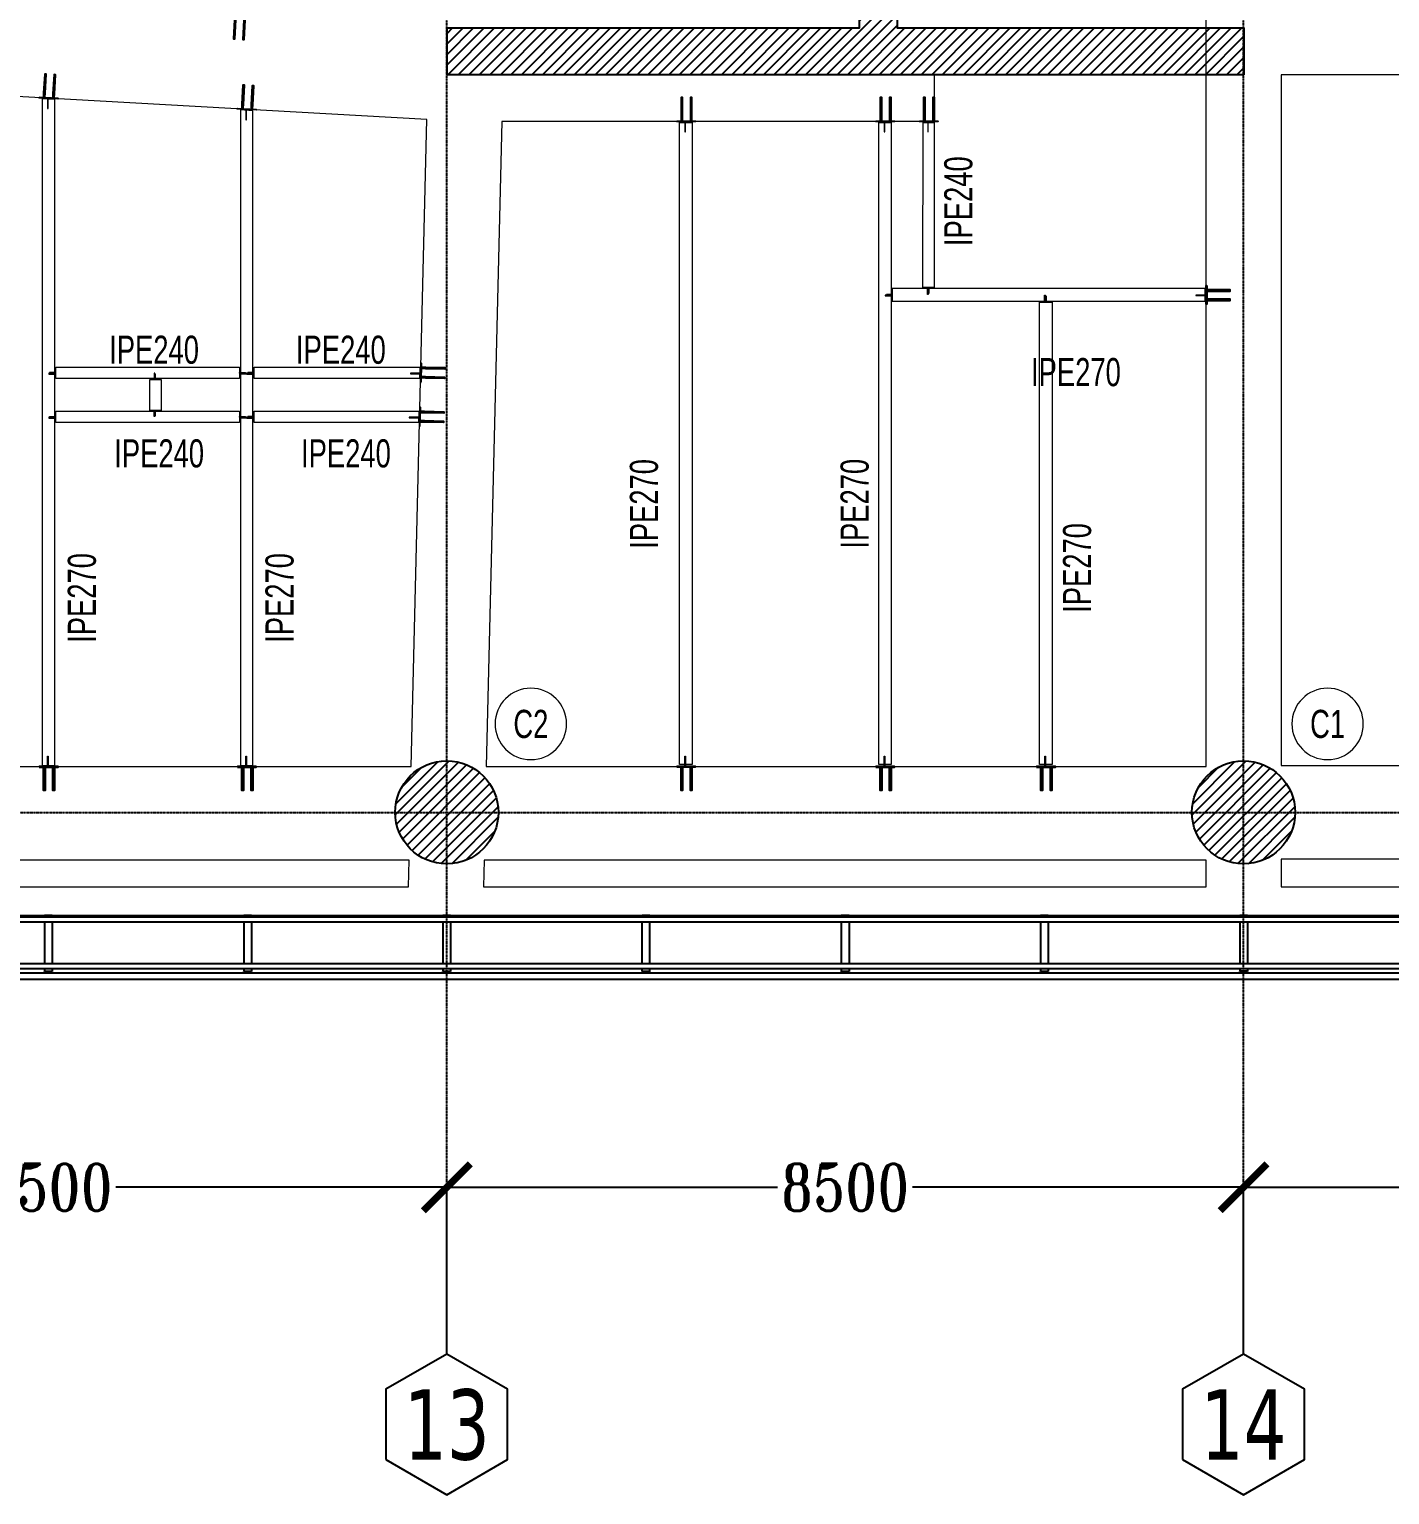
# Model space of a CAD drawing. Header units: millimetres. Extents: x -6598 to 74598, y -11659 to 33736.
# Drawn here: x 46546 to 61059, y -7280 to 8355 of the extents above; entities that cross this region are included whole.
import ezdxf
from ezdxf.enums import TextEntityAlignment as Align

# ---------------------------------------------------------------- set-up
doc = ezdxf.new("R2010")
doc.units = ezdxf.units.MM
doc.header["$LTSCALE"] = 0.95
doc.linetypes.add('DXK_LINE_DOT3', pattern=[5.9187, 2.979, -0.9799, 0.9799, -0.9799])
for name, color, linetype, lineweight in [('0-2', 250, 'Continuous', 5), ('E_COLUMNAS-4', 1, 'Continuous', 25), ('E_TEXTO', 3, 'Continuous', 9), ('E_VIGAS', 7, 'Continuous', 9), ('E_VIGAS-1', 5, 'Continuous', 25), ('E_VIGAS-2', 10, 'Continuous', 25), ('HCB-VIGAS', 4, 'Continuous', 15)]:
    doc.layers.add(name, color=color, linetype=linetype, lineweight=lineweight)
for name, color, linetype in [('COTAS', 8, 'Continuous'), ('HCB-ACH_PANT', 253, 'Continuous'), ('HCB-EJES', 1, 'Continuous'), ('HCB-PLATINAS', 5, 'Continuous'), ('HCB-ROTULOS', 2, 'Continuous'), ('HCB_PANTALLAS', 6, 'Continuous')]:
    doc.layers.add(name, color=color, linetype=linetype)
doc.styles.add('Arial Narrow', font='', dxfattribs={"width": 0.85, "height": 0.3})
doc.styles.add('ROMANT', font='romant.shx', dxfattribs={"width": 0.8})
doc.styles.add('VERDANA', font='verdana.ttf')
doc.styles.get('Arial Narrow').set_extended_font_data('Arial Narrow')
doc.dimstyles.new('1.125', dxfattribs={"dimscale": 0, "dimtxt": 500, "dimasz": 500, "dimexe": 4, "dimexo": 4, "dimgap": 15, "dimtad": 0, "dimdec": 0, "dimzin": 4, "dimdsep": 46, "dimtxsty": 'ROMANT', "dimblk": 'ARCHTICK', "dimcen": -10, "dimclrd": 256, "dimclrt": 3, "dimadec": 0, "dimazin": 0, "dimtfac": 1, "dimtdec": 0, "dimtix": 1, "dimtmove": 0, "dimatfit": 0, "dimldrblk": 'OBLIQUE', "dimfxl": 0.05, "dimtolj": 1, "dimtzin": 0, "dimarcsym": 0})

# ---------------------------------------------------------------- blocks, each defined once
blk = doc.blocks.new('_ArchTick')
at = {"color": 0, "linetype": 'ByBlock', "const_width": 0.15}
blk.add_lwpolyline([(-0.5, -0.5), (0.5, 0.5)], dxfattribs=at)
blk = doc.blocks.new('*D118')
at = {"layer": 'COTAS', "color": 0, "lineweight": -2, "transparency": 16777216}
for p, q in [((42500, -5776), (42500, -3996)), ((51000, -5776), (51000, -3996))]:
    blk.add_line(p, q, dxfattribs=at)
at = {"layer": 'COTAS', "lineweight": -2, "transparency": 16777216}
for p, q in [((42500, -4000), (46030, -4000)), ((51000, -4000), (47470, -4000))]:
    blk.add_line(p, q, dxfattribs=at)
at = {"layer": 'Defpoints', "color": 0, "transparency": 16777216}
for p in [(42500, -4000), (42500, -5780), (51000, -5780)]:
    blk.add_point(p, dxfattribs=at)
at = {"layer": 'COTAS', "lineweight": -2, "transparency": 16777216, "xscale": 500, "yscale": 500, "zscale": 500, "rotation": 180}
blk.add_blockref('_ArchTick', (42500, -4000), dxfattribs=at)
at = {"layer": 'COTAS', "lineweight": -2, "transparency": 16777216, "xscale": 500, "yscale": 500, "zscale": 500}
blk.add_blockref('_ArchTick', (51000, -4000), dxfattribs=at)
at = {"layer": 'COTAS', "color": 3, "transparency": 16777216, "insert": (46750, -4000), "char_height": 500, "attachment_point": 5, "style": 'ROMANT'}
blk.add_mtext('\\A1;8500', dxfattribs=at)
blk = doc.blocks.new('_Oblique')
at = {"color": 0, "linetype": 'ByBlock', "lineweight": -2}
blk.add_line((-0.5, -0.5), (0.5, 0.5), dxfattribs=at)
blk = doc.blocks.new('*D119')
at = {"layer": 'COTAS', "color": 0, "lineweight": -2, "transparency": 16777216}
for p, q in [((51000, -5776), (51000, -3996)), ((59500, -5776), (59500, -3996))]:
    blk.add_line(p, q, dxfattribs=at)
at = {"layer": 'COTAS', "lineweight": -2, "transparency": 16777216}
for p, q in [((51000, -4000), (54530, -4000)), ((59500, -4000), (55970, -4000))]:
    blk.add_line(p, q, dxfattribs=at)
at = {"layer": 'Defpoints', "color": 0, "transparency": 16777216}
for p in [(51000, -4000), (51000, -5780), (59500, -5780)]:
    blk.add_point(p, dxfattribs=at)
at = {"layer": 'COTAS', "lineweight": -2, "transparency": 16777216, "xscale": 500, "yscale": 500, "zscale": 500, "rotation": 180}
blk.add_blockref('_ArchTick', (51000, -4000), dxfattribs=at)
at = {"layer": 'COTAS', "lineweight": -2, "transparency": 16777216, "xscale": 500, "yscale": 500, "zscale": 500}
blk.add_blockref('_ArchTick', (59500, -4000), dxfattribs=at)
at = {"layer": 'COTAS', "color": 3, "transparency": 16777216, "insert": (55250, -4000), "char_height": 500, "attachment_point": 5, "style": 'ROMANT'}
blk.add_mtext('\\A1;8500', dxfattribs=at)
blk = doc.blocks.new('*D104')
at = {"layer": 'COTAS', "color": 0, "lineweight": -2, "transparency": 16777216}
for p, q in [((59500, -5776), (59500, -3996)), ((68000, -5776), (68000, -3996))]:
    blk.add_line(p, q, dxfattribs=at)
at = {"layer": 'COTAS', "lineweight": -2, "transparency": 16777216}
for p, q in [((59500, -4000), (63030, -4000)), ((68000, -4000), (64470, -4000))]:
    blk.add_line(p, q, dxfattribs=at)
at = {"layer": 'Defpoints', "color": 0, "transparency": 16777216}
for p in [(68000, -4000), (59500, -5780), (68000, -5780)]:
    blk.add_point(p, dxfattribs=at)
at = {"layer": 'COTAS', "lineweight": -2, "transparency": 16777216, "xscale": 500, "yscale": 500, "zscale": 500, "rotation": 180}
blk.add_blockref('_ArchTick', (59500, -4000), dxfattribs=at)
at = {"layer": 'COTAS', "lineweight": -2, "transparency": 16777216, "xscale": 500, "yscale": 500, "zscale": 500}
blk.add_blockref('_ArchTick', (68000, -4000), dxfattribs=at)
at = {"layer": 'COTAS', "color": 3, "transparency": 16777216, "insert": (63750, -4000), "char_height": 500, "attachment_point": 5, "style": 'ROMANT'}
blk.add_mtext('\\A1;8500', dxfattribs=at)
blk = doc.blocks.new('EST_SFM_VIGA-METALICA-SECCION-C - EST_SFM_VIGA-METALICA-UPN100-1527742-PLANTA TIPO PISO 18 A PISO 23')
at = {"layer": 'E_VIGAS-2'}
for p, q in [((34.044, 0.018), (-34.827, 0.018)), ((-34.827, -0.032), (34.044, -0.032))]:
    blk.add_line(p, q, dxfattribs=at)
blk = doc.blocks.new('EST_SFM_VIGA-METALICA-SECCION-C - EST_SFM_VIGA-METALICA-UPN100-1527772-PLANTA TIPO PISO 18 A PISO 23')
at = {"layer": 'E_VIGAS-2'}
for p, q in [((34.942, 0.032), (-34.929, 0.032)), ((-34.929, -0.018), (34.942, -0.018))]:
    blk.add_line(p, q, dxfattribs=at)
blk = doc.blocks.new('EST_SFM_VIGA-METALICA-SECCION-C - EST_SFM_VIGA-METALICA-UPN160-1579051-PLANTA TIPO PISO 18 A PISO 23')
at = {"layer": 'E_VIGAS-1'}
for p, q in [((30.107, 0.047), (-30.264, 0.047)), ((-30.269, -0.018), (30.113, -0.018))]:
    blk.add_line(p, q, dxfattribs=at)
blk = doc.blocks.new('DCTIB_CNI_EST_MOD-1A-FAC_0001_rvt-2-PLANTA TIPO PISO 18 A PISO 23')
at = {"layer": 'E_VIGAS-1'}
for p, q in [((-27.454, 139.567), (-27.372, 139.567)), ((-27.454, 139.567), (-27.454, 139.545)), ((-27.454, 139.495), (-27.454, 139.045)), ((-27.372, 139.567), (-27.372, 139.545)), ((-27.372, 139.495), (-27.372, 139.045)), ((-25.328, 139.567), (-25.246, 139.567)), ((-25.328, 139.567), (-25.328, 139.545)), ((-25.328, 139.495), (-25.328, 139.045)), ((-25.246, 139.567), (-25.246, 139.545)), ((-25.246, 139.495), (-25.246, 139.045)), ((-23.203, 139.567), (-23.121, 139.567)), ((-23.203, 139.567), (-23.203, 139.545)), ((-23.121, 139.567), (-23.121, 139.545)), ((-21.078, 139.567), (-20.996, 139.567)), ((-21.078, 139.545), (-21.078, 139.567)), ((-21.078, 139.045), (-21.078, 139.495)), ((-20.996, 139.545), (-20.996, 139.567)), ((-20.996, 139.045), (-20.996, 139.495)), ((-18.953, 139.567), (-18.871, 139.567)), ((-18.953, 139.567), (-18.953, 139.545)), ((-18.953, 139.495), (-18.953, 139.045)), ((-18.871, 139.567), (-18.871, 139.545)), ((-18.871, 139.495), (-18.871, 139.045)), ((-16.828, 139.567), (-16.746, 139.567)), ((-16.828, 139.567), (-16.828, 139.545)), ((-16.828, 139.495), (-16.828, 139.045)), ((-16.746, 139.567), (-16.746, 139.545)), ((-16.746, 139.495), (-16.746, 139.045)), ((-14.703, 139.567), (-14.621, 139.567)), ((-14.703, 139.567), (-14.703, 139.545)), ((-14.703, 139.495), (-14.703, 139.045)), ((-14.621, 139.567), (-14.621, 139.545)), ((-14.621, 139.495), (-14.621, 139.045)), ((-23.203, 139.406), (-23.203, 139.045)), ((-23.121, 139.406), (-23.121, 139.045)), ((-27.454, 138.995), (-27.454, 138.967)), ((-27.454, 138.967), (-27.372, 138.967)), ((-27.454, 138.966), (-27.454, 138.967)), ((-27.426, 138.966), (-27.454, 138.966)), ((-27.415, 138.961), (-27.415, 138.966)), ((-27.415, 138.947), (-27.415, 138.961)), ((-27.41, 138.966), (-27.41, 138.961)), ((-27.41, 138.961), (-27.41, 138.947)), ((-27.372, 138.966), (-27.399, 138.966)), ((-27.372, 138.995), (-27.372, 138.967)), ((-27.372, 138.967), (-27.372, 138.966)), ((-25.328, 138.995), (-25.328, 138.967)), ((-25.328, 138.967), (-25.246, 138.967)), ((-25.328, 138.966), (-25.328, 138.967)), ((-25.3, 138.966), (-25.328, 138.966)), ((-25.29, 138.961), (-25.29, 138.966)), ((-25.29, 138.947), (-25.29, 138.961)), ((-25.285, 138.966), (-25.285, 138.961)), ((-25.285, 138.961), (-25.285, 138.947)), ((-25.246, 138.966), (-25.274, 138.966)), ((-25.246, 138.995), (-25.246, 138.967)), ((-25.246, 138.967), (-25.246, 138.966)), ((-23.203, 138.995), (-23.203, 138.967)), ((-23.203, 138.967), (-23.121, 138.967)), ((-23.203, 138.966), (-23.203, 138.967)), ((-23.175, 138.966), (-23.203, 138.966)), ((-23.164, 138.961), (-23.164, 138.966)), ((-23.164, 138.947), (-23.164, 138.961)), ((-23.159, 138.966), (-23.159, 138.961)), ((-23.159, 138.961), (-23.159, 138.947)), ((-23.121, 138.966), (-23.149, 138.966)), ((-23.121, 138.995), (-23.121, 138.967)), ((-23.121, 138.967), (-23.121, 138.966)), ((-21.078, 138.967), (-21.078, 138.995)), ((-21.078, 138.966), (-21.078, 138.967)), ((-21.078, 138.967), (-20.996, 138.967)), ((-21.05, 138.966), (-21.078, 138.966)), ((-21.04, 138.961), (-21.04, 138.966)), ((-21.04, 138.947), (-21.04, 138.961)), ((-21.035, 138.966), (-21.035, 138.961)), ((-21.035, 138.961), (-21.035, 138.947)), ((-20.996, 138.966), (-21.024, 138.966)), ((-20.996, 138.967), (-20.996, 138.995)), ((-20.996, 138.967), (-20.996, 138.966)), ((-18.953, 138.995), (-18.953, 138.967)), ((-18.953, 138.967), (-18.871, 138.967)), ((-18.953, 138.966), (-18.953, 138.967)), ((-18.925, 138.966), (-18.953, 138.966)), ((-18.915, 138.961), (-18.915, 138.966)), ((-18.915, 138.947), (-18.915, 138.961)), ((-18.91, 138.966), (-18.91, 138.961)), ((-18.91, 138.961), (-18.91, 138.947)), ((-18.871, 138.966), (-18.899, 138.966)), ((-18.871, 138.995), (-18.871, 138.967)), ((-18.871, 138.967), (-18.871, 138.966)), ((-16.828, 138.995), (-16.828, 138.967)), ((-16.828, 138.967), (-16.746, 138.967)), ((-16.828, 138.966), (-16.828, 138.967)), ((-16.8, 138.966), (-16.828, 138.966)), ((-16.79, 138.961), (-16.79, 138.966)), ((-16.79, 138.947), (-16.79, 138.961)), ((-16.785, 138.966), (-16.785, 138.961)), ((-16.785, 138.961), (-16.785, 138.947)), ((-16.746, 138.966), (-16.774, 138.966)), ((-16.746, 138.995), (-16.746, 138.967)), ((-16.746, 138.967), (-16.746, 138.966)), ((-14.703, 138.995), (-14.703, 138.967)), ((-14.621, 138.967), (-14.703, 138.967)), ((-14.703, 138.967), (-14.621, 138.967)), ((-14.703, 138.966), (-14.703, 138.967)), ((-14.675, 138.966), (-14.703, 138.966)), ((-14.665, 138.961), (-14.665, 138.966)), ((-14.665, 138.947), (-14.665, 138.961)), ((-14.66, 138.966), (-14.66, 138.961)), ((-14.66, 138.961), (-14.66, 138.947)), ((-14.621, 138.966), (-14.649, 138.966)), ((-14.621, 138.995), (-14.621, 138.967)), ((-14.621, 138.967), (-14.621, 138.966))]:
    blk.add_line(p, q, dxfattribs=at)
for points, knots in [([(-27.415, 138.961), (-27.415, 138.962), (-27.415, 138.963), (-27.417, 138.965), (-27.419, 138.965), (-27.42, 138.966), (-27.421, 138.966), (-27.423, 138.966), (-27.424, 138.966), (-27.426, 138.966)], [0, 0, 0, 0, 0.285714, 0.428571, 0.571429, 0.678571, 0.732143, 0.785714, 1, 1, 1, 1]), ([(-27.426, 138.966), (-27.425, 138.966), (-27.423, 138.966), (-27.421, 138.966), (-27.419, 138.965), (-27.417, 138.964), (-27.415, 138.963), (-27.415, 138.962), (-27.415, 138.961)], [0, 0, 0, 0, 0.142857, 0.285714, 0.428571, 0.571429, 0.785714, 1, 1, 1, 1]), ([(-27.41, 138.961), (-27.41, 138.962), (-27.41, 138.963), (-27.408, 138.965), (-27.407, 138.965), (-27.405, 138.966), (-27.404, 138.966), (-27.402, 138.966), (-27.401, 138.966), (-27.399, 138.966)], [0, 0, 0, 0, 0.285714, 0.428571, 0.571429, 0.678571, 0.732143, 0.785714, 1, 1, 1, 1]), ([(-27.399, 138.966), (-27.4, 138.966), (-27.402, 138.966), (-27.404, 138.966), (-27.406, 138.965), (-27.408, 138.964), (-27.41, 138.963), (-27.41, 138.962), (-27.41, 138.961)], [0, 0, 0, 0, 0.142857, 0.285714, 0.428571, 0.571429, 0.785714, 1, 1, 1, 1]), ([(-25.29, 138.961), (-25.29, 138.962), (-25.29, 138.963), (-25.292, 138.965), (-25.293, 138.965), (-25.295, 138.966), (-25.296, 138.966), (-25.297, 138.966), (-25.299, 138.966), (-25.3, 138.966)], [0, 0, 0, 0, 0.285714, 0.428571, 0.571429, 0.678571, 0.732143, 0.785714, 1, 1, 1, 1]), ([(-25.3, 138.966), (-25.299, 138.966), (-25.298, 138.966), (-25.295, 138.966), (-25.293, 138.965), (-25.291, 138.964), (-25.29, 138.963), (-25.29, 138.962), (-25.29, 138.961)], [0, 0, 0, 0, 0.142857, 0.285714, 0.428571, 0.571429, 0.785714, 1, 1, 1, 1]), ([(-25.285, 138.961), (-25.285, 138.962), (-25.284, 138.963), (-25.283, 138.965), (-25.281, 138.965), (-25.28, 138.966), (-25.279, 138.966), (-25.277, 138.966), (-25.275, 138.966), (-25.274, 138.966)], [0, 0, 0, 0, 0.285714, 0.428571, 0.571429, 0.678571, 0.732143, 0.785714, 1, 1, 1, 1]), ([(-25.274, 138.966), (-25.275, 138.966), (-25.276, 138.966), (-25.279, 138.966), (-25.281, 138.965), (-25.283, 138.964), (-25.284, 138.963), (-25.285, 138.962), (-25.285, 138.961)], [0, 0, 0, 0, 0.142857, 0.285714, 0.428571, 0.571429, 0.785714, 1, 1, 1, 1]), ([(-23.164, 138.961), (-23.164, 138.962), (-23.165, 138.963), (-23.166, 138.965), (-23.168, 138.965), (-23.169, 138.966), (-23.17, 138.966), (-23.172, 138.966), (-23.174, 138.966), (-23.175, 138.966)], [0, 0, 0, 0, 0.285714, 0.428571, 0.571429, 0.678571, 0.732143, 0.785714, 1, 1, 1, 1]), ([(-23.175, 138.966), (-23.174, 138.966), (-23.173, 138.966), (-23.17, 138.966), (-23.168, 138.965), (-23.166, 138.964), (-23.165, 138.963), (-23.164, 138.962), (-23.164, 138.961)], [0, 0, 0, 0, 0.142857, 0.285714, 0.428571, 0.571429, 0.785714, 1, 1, 1, 1]), ([(-23.159, 138.961), (-23.159, 138.962), (-23.159, 138.963), (-23.157, 138.965), (-23.156, 138.965), (-23.154, 138.966), (-23.153, 138.966), (-23.152, 138.966), (-23.15, 138.966), (-23.149, 138.966)], [0, 0, 0, 0, 0.285714, 0.428571, 0.571429, 0.678571, 0.732143, 0.785714, 1, 1, 1, 1]), ([(-23.149, 138.966), (-23.15, 138.966), (-23.151, 138.966), (-23.154, 138.966), (-23.156, 138.965), (-23.158, 138.964), (-23.159, 138.963), (-23.159, 138.962), (-23.159, 138.961)], [0, 0, 0, 0, 0.142857, 0.285714, 0.428571, 0.571429, 0.785714, 1, 1, 1, 1]), ([(-21.05, 138.966), (-21.049, 138.966), (-21.048, 138.966), (-21.045, 138.966), (-21.043, 138.965), (-21.041, 138.964), (-21.04, 138.963), (-21.04, 138.962), (-21.04, 138.961)], [0, 0, 0, 0, 0.142857, 0.285714, 0.428571, 0.571429, 0.785714, 1, 1, 1, 1]), ([(-21.04, 138.961), (-21.04, 138.962), (-21.04, 138.963), (-21.042, 138.965), (-21.043, 138.965), (-21.045, 138.966), (-21.046, 138.966), (-21.047, 138.966), (-21.049, 138.966), (-21.05, 138.966)], [0, 0, 0, 0, 0.285714, 0.428571, 0.571429, 0.678571, 0.732143, 0.785714, 1, 1, 1, 1]), ([(-21.024, 138.966), (-21.025, 138.966), (-21.026, 138.966), (-21.029, 138.966), (-21.031, 138.965), (-21.033, 138.964), (-21.034, 138.963), (-21.035, 138.962), (-21.035, 138.961)], [0, 0, 0, 0, 0.142857, 0.285714, 0.428571, 0.571429, 0.785714, 1, 1, 1, 1]), ([(-21.035, 138.961), (-21.035, 138.962), (-21.034, 138.963), (-21.033, 138.965), (-21.031, 138.965), (-21.03, 138.966), (-21.029, 138.966), (-21.027, 138.966), (-21.025, 138.966), (-21.024, 138.966)], [0, 0, 0, 0, 0.285714, 0.428571, 0.571429, 0.678571, 0.732143, 0.785714, 1, 1, 1, 1]), ([(-18.915, 138.961), (-18.915, 138.962), (-18.915, 138.963), (-18.917, 138.965), (-18.918, 138.965), (-18.92, 138.966), (-18.921, 138.966), (-18.922, 138.966), (-18.924, 138.966), (-18.925, 138.966)], [0, 0, 0, 0, 0.285714, 0.428571, 0.571429, 0.678571, 0.732143, 0.785714, 1, 1, 1, 1]), ([(-18.925, 138.966), (-18.924, 138.966), (-18.923, 138.966), (-18.92, 138.966), (-18.918, 138.965), (-18.916, 138.964), (-18.915, 138.963), (-18.915, 138.962), (-18.915, 138.961)], [0, 0, 0, 0, 0.142857, 0.285714, 0.428571, 0.571429, 0.785714, 1, 1, 1, 1]), ([(-18.91, 138.961), (-18.91, 138.962), (-18.909, 138.963), (-18.908, 138.965), (-18.906, 138.965), (-18.905, 138.966), (-18.904, 138.966), (-18.902, 138.966), (-18.9, 138.966), (-18.899, 138.966)], [0, 0, 0, 0, 0.285714, 0.428571, 0.571429, 0.678571, 0.732143, 0.785714, 1, 1, 1, 1]), ([(-18.899, 138.966), (-18.9, 138.966), (-18.901, 138.966), (-18.904, 138.966), (-18.906, 138.965), (-18.908, 138.964), (-18.909, 138.963), (-18.91, 138.962), (-18.91, 138.961)], [0, 0, 0, 0, 0.142857, 0.285714, 0.428571, 0.571429, 0.785714, 1, 1, 1, 1]), ([(-16.79, 138.961), (-16.79, 138.962), (-16.79, 138.963), (-16.792, 138.965), (-16.793, 138.965), (-16.795, 138.966), (-16.796, 138.966), (-16.797, 138.966), (-16.799, 138.966), (-16.8, 138.966)], [0, 0, 0, 0, 0.285714, 0.428571, 0.571429, 0.678571, 0.732143, 0.785714, 1, 1, 1, 1]), ([(-16.8, 138.966), (-16.799, 138.966), (-16.798, 138.966), (-16.795, 138.966), (-16.793, 138.965), (-16.791, 138.964), (-16.79, 138.963), (-16.79, 138.962), (-16.79, 138.961)], [0, 0, 0, 0, 0.142857, 0.285714, 0.428571, 0.571429, 0.785714, 1, 1, 1, 1]), ([(-16.785, 138.961), (-16.785, 138.962), (-16.784, 138.963), (-16.783, 138.965), (-16.781, 138.965), (-16.78, 138.966), (-16.779, 138.966), (-16.777, 138.966), (-16.775, 138.966), (-16.774, 138.966)], [0, 0, 0, 0, 0.285714, 0.428571, 0.571429, 0.678571, 0.732143, 0.785714, 1, 1, 1, 1]), ([(-16.774, 138.966), (-16.775, 138.966), (-16.776, 138.966), (-16.779, 138.966), (-16.781, 138.965), (-16.783, 138.964), (-16.784, 138.963), (-16.785, 138.962), (-16.785, 138.961)], [0, 0, 0, 0, 0.142857, 0.285714, 0.428571, 0.571429, 0.785714, 1, 1, 1, 1]), ([(-14.665, 138.961), (-14.665, 138.962), (-14.665, 138.963), (-14.667, 138.965), (-14.668, 138.965), (-14.67, 138.966), (-14.671, 138.966), (-14.672, 138.966), (-14.674, 138.966), (-14.675, 138.966)], [0, 0, 0, 0, 0.285714, 0.428571, 0.571429, 0.678571, 0.732143, 0.785714, 1, 1, 1, 1]), ([(-14.675, 138.966), (-14.674, 138.966), (-14.673, 138.966), (-14.67, 138.966), (-14.668, 138.965), (-14.666, 138.964), (-14.665, 138.963), (-14.665, 138.962), (-14.665, 138.961)], [0, 0, 0, 0, 0.142857, 0.285714, 0.428571, 0.571429, 0.785714, 1, 1, 1, 1]), ([(-14.66, 138.961), (-14.66, 138.962), (-14.659, 138.963), (-14.658, 138.965), (-14.656, 138.965), (-14.655, 138.966), (-14.654, 138.966), (-14.652, 138.966), (-14.65, 138.966), (-14.649, 138.966)], [0, 0, 0, 0, 0.285714, 0.428571, 0.571429, 0.678571, 0.732143, 0.785714, 1, 1, 1, 1]), ([(-14.649, 138.966), (-14.65, 138.966), (-14.651, 138.966), (-14.654, 138.966), (-14.656, 138.965), (-14.658, 138.964), (-14.659, 138.963), (-14.66, 138.962), (-14.66, 138.961)], [0, 0, 0, 0, 0.142857, 0.285714, 0.428571, 0.571429, 0.785714, 1, 1, 1, 1])]:
    blk.add_open_spline(points, degree=3, knots=knots, dxfattribs=at)
at = {"layer": 'E_VIGAS-2'}
for p, q in [((-23.203, 139.495), (-23.203, 139.406)), ((-23.121, 139.495), (-23.121, 139.407))]:
    blk.add_line(p, q, dxfattribs=at)
at = {"layer": 'E_VIGAS-1'}
for name, p in [('EST_SFM_VIGA-METALICA-SECCION-C - EST_SFM_VIGA-METALICA-UPN100-1527742-PLANTA TIPO PISO 18 A PISO 23', (-39.77, 139.527)), ('EST_SFM_VIGA-METALICA-SECCION-C - EST_SFM_VIGA-METALICA-UPN100-1527772-PLANTA TIPO PISO 18 A PISO 23', (-40.169, 139.013)), ('EST_SFM_VIGA-METALICA-SECCION-C - EST_SFM_VIGA-METALICA-UPN160-1579051-PLANTA TIPO PISO 18 A PISO 23', (-40.084, 138.9))]:
    blk.add_blockref(name, p, dxfattribs=at)
blk = doc.blocks.new('CNI_TAG COLUMNAS CONCRETO MARCA - CNI_COLUMNA CONCRETO-582370-PLANTA TIPO PISO 18 A PISO 23')
at = {"layer": 'E_TEXTO'}
for start, end in [(360, 180), (180, 360)]:
    blk.add_arc((0.00026, -0.00015), 0.00254, start, end, dxfattribs=at)

msp = doc.modelspace()

# ---------------------------------------------------------------- hatches: boundary and pattern name
at = {"layer": 'HCB-ACH_PANT'}
h = msp.add_hatch(dxfattribs=at)
h.set_pattern_fill('ANSI31', color=256, scale=25)
h.set_pattern_definition([(45, (-21176.42, -55448.78), (-56.1266, 56.1266), [])])
h.paths.add_polyline_path([(59503.2, 7870.2), (51003.2, 7870.2), (51003.2, 8370.2), (55403.2, 8370.2), (55403.2, 17130.2), (51003.2, 17130.2), (51003.2, 17630.2), (59503.2, 17630.2), (59503.2, 17130.2), (55803.2, 17130.2), (55803.2, 8370.2), (59503.2, 8370.2)])
h = msp.add_hatch(dxfattribs=at)
h.set_pattern_fill('ANSI31', color=256, scale=25)
h.set_pattern_definition([(45, (38353.89, -3e-11), (-56.1266, 56.1266), [])])
edge = h.paths.add_edge_path()
edge.add_arc((51000.1, 0), 550, 0, 360)
h = msp.add_hatch(dxfattribs=at)
h.set_pattern_fill('ANSI31', color=256, scale=25)
h.set_pattern_definition([(45, (46853.89, -3e-11), (-56.1266, 56.1266), [])])
edge = h.paths.add_edge_path()
edge.add_arc((59500.1, 0), 550, 0, 360)

# ---------------------------------------------------------------- linework, layer by layer
at = {"layer": 'E_COLUMNAS-4'}
for centre in [(51000.1, 0), (59500.1, 0)]:
    msp.add_circle(centre, 550, dxfattribs=at)
at = {"layer": 'E_VIGAS', "color": 30, "true_color": 0xf26722}
for points in [[(6101, 26595.9), (6101.1, -1095.9), (61901.3, -1095.8), (61901.2, 26595.9)], [(50621.2, 490.1), (50787, 7393.1), (42801, 7839.3), (42801, 490.1)], [(59901.3, 500), (61701.3, 500), (61701.3, 7870.2), (59901.3, 7870.2)], [(50597.1, -509.9), (42801, -509.9), (42801, -795.9), (50590.3, -795.9)], [(59101.3, -509.9), (51397.4, -509.9), (51390.5, -795.9), (59101.3, -795.9)], [(59901.3, -500), (59901.3, -795.9), (61701.3, -795.9), (61701.3, -500)]]:
    msp.add_lwpolyline(points, close=True, dxfattribs=at)
msp.add_lwpolyline([(56201, 7870.2), (56201, 7870.2), (56200.1, 7370), (55735.1, 7370.2), (55735.1, 7370.2), (51586.7, 7370.1), (51421.4, 490.1), (59101.3, 490.1), (59101.3, 17130.2)], dxfattribs=at)
at = {"layer": 'HCB-EJES', "linetype": 'DXK_LINE_DOT3'}
for p, q in [((51000.1, -5780.2), (51000.1, 31280.5)), ((59500.1, -5780.2), (59500.1, 31280.5)), ((-5098.2, 0), (73098.4, 0))]:
    msp.add_line(p, q, dxfattribs=at)
at = {"layer": 'HCB-PLATINAS', "color": 5}
for points in [[(48749, 8501), (48745.5, 8502.7), (48741.8, 8501.4), (48739.7, 8500.7), (48737.1, 8495.1), (48735, 8457.7), (48723.7, 8253.5), (48739.7, 8252.6), (48751, 8456.8), (48753, 8494.3), (48751, 8500)], [(48848.9, 8495.5), (48845.3, 8497.2), (48841.6, 8495.9), (48839.6, 8495.1), (48836.9, 8489.6), (48834.8, 8452.2), (48823.5, 8248), (48839.5, 8247.1), (48850.8, 8451.3), (48852.9, 8488.7), (48850.8, 8494.5)], [(46701, 7628.8), (46704.5, 7627.1), (46708.2, 7628.4), (46710.3, 7629.2), (46712.9, 7634.7), (46715, 7672.1), (46726.3, 7876.3), (46710.3, 7877.2), (46699, 7673), (46696.9, 7635.6), (46699, 7629.8)], [(46800.8, 7623.3), (46804.3, 7621.6), (46808, 7622.9), (46810.1, 7623.6), (46812.8, 7629.1), (46814.8, 7666.6), (46826.1, 7870.8), (46810.2, 7871.7), (46798.9, 7667.5), (46796.8, 7630), (46798.8, 7624.2)], [(48816.2, 7510.6), (48819.7, 7508.9), (48823.4, 7510.2), (48825.5, 7511), (48828.1, 7516.5), (48830.2, 7553.9), (48841.5, 7758.1), (48825.5, 7759), (48814.2, 7554.8), (48812.2, 7517.4), (48814.2, 7511.6)], [(48916, 7505.1), (48919.6, 7503.4), (48923.3, 7504.7), (48925.3, 7505.4), (48928, 7511), (48930.1, 7548.4), (48941.4, 7752.6), (48925.4, 7753.5), (48914.1, 7549.3), (48912, 7511.8), (48914, 7506.1)], [(53503.3, 7377.6), (53507, 7376.1), (53510.6, 7377.6), (53512.6, 7378.5), (53515, 7384.1), (53515, 7421.6), (53515, 7626.1), (53499, 7626.1), (53499, 7421.6), (53499, 7384.1), (53501.3, 7378.5)], [(53603.3, 7377.6), (53607, 7376.1), (53610.6, 7377.6), (53612.6, 7378.5), (53615, 7384.1), (53615, 7421.6), (53615, 7626.1), (53599, 7626.1), (53599, 7421.6), (53599, 7384.1), (53601.3, 7378.5)], [(55628.4, 7377.6), (55632, 7376.1), (55635.6, 7377.6), (55637.6, 7378.5), (55640, 7384.1), (55640, 7421.6), (55640, 7626.1), (55624, 7626.1), (55624, 7421.6), (55624, 7384.1), (55626.3, 7378.5)], [(55728.4, 7377.6), (55732, 7376.1), (55735.6, 7377.6), (55737.6, 7378.5), (55740, 7384.1), (55740, 7421.6), (55740, 7626.1), (55724, 7626.1), (55724, 7421.6), (55724, 7384.1), (55726.3, 7378.5)], [(56090.4, 7377.6), (56094, 7376.1), (56097.7, 7377.6), (56099.7, 7378.5), (56102, 7384.1), (56102, 7421.6), (56102, 7626.1), (56086, 7626.1), (56086, 7421.6), (56086, 7384.1), (56088.4, 7378.5)], [(56190.4, 7377.6), (56194, 7376.1), (56197.7, 7377.6), (56199.7, 7378.5), (56202, 7384.1), (56202, 7421.6), (56202, 7626.1), (56186, 7626.1), (56186, 7421.6), (56186, 7384.1), (56188.4, 7378.5)], [(59108.7, 5572.5), (59107.2, 5568.9), (59108.7, 5565.3), (59109.6, 5563.2), (59115.2, 5560.9), (59152.7, 5560.9), (59357.2, 5560.9), (59357.2, 5576.9), (59152.7, 5576.9), (59115.2, 5576.9), (59109.6, 5574.6)], [(59108.7, 5472.5), (59107.2, 5468.9), (59108.7, 5465.3), (59109.6, 5463.2), (59115.2, 5460.9), (59152.7, 5460.9), (59357.2, 5460.9), (59357.2, 5476.9), (59152.7, 5476.9), (59115.2, 5476.9), (59109.6, 5474.6)], [(50730.7, 4739.6), (50729.3, 4743.3), (50730.9, 4746.9), (50731.7, 4748.9), (50737.5, 4751.1), (50774.9, 4750.2), (50979.4, 4745.3), (50979, 4729.3), (50774.6, 4734.2), (50737.1, 4735.1), (50731.5, 4737.6)], [(50728.3, 4639.7), (50726.9, 4643.3), (50728.5, 4646.9), (50729.3, 4648.9), (50735.1, 4651.1), (50772.5, 4650.2), (50977, 4645.3), (50976.6, 4629.3), (50772.2, 4634.2), (50734.7, 4635.1), (50729.1, 4637.6)], [(50719.4, 4269.3), (50718, 4273), (50719.6, 4276.6), (50720.4, 4278.6), (50726.2, 4280.8), (50763.6, 4279.9), (50968.1, 4275), (50967.7, 4259), (50763.3, 4263.9), (50725.8, 4264.8), (50720.2, 4267.3)], [(50717, 4169.3), (50715.6, 4173), (50717.2, 4176.6), (50718, 4178.6), (50723.8, 4180.8), (50761.2, 4179.9), (50965.7, 4175), (50965.3, 4159), (50760.9, 4163.9), (50723.4, 4164.8), (50717.8, 4167.3)], [(46703.4, 482.6), (46707, 484.1), (46710.6, 482.6), (46712.7, 481.8), (46715, 476.1), (46715, 438.6), (46715, 234.1), (46699, 234.1), (46699, 438.6), (46699, 476.1), (46701.3, 481.8)], [(46803.4, 482.6), (46807, 484.1), (46810.6, 482.6), (46812.7, 481.8), (46815, 476.1), (46815, 438.6), (46815, 234.1), (46799, 234.1), (46799, 438.6), (46799, 476.1), (46801.3, 481.8)], [(48818.6, 482.6), (48822.2, 484.1), (48825.8, 482.6), (48827.9, 481.8), (48830.2, 476.1), (48830.2, 438.6), (48830.2, 234.1), (48814.2, 234.1), (48814.2, 438.6), (48814.2, 476.1), (48816.6, 481.8)], [(48918.6, 482.6), (48922.2, 484.1), (48925.8, 482.6), (48927.9, 481.8), (48930.2, 476.1), (48930.2, 438.6), (48930.2, 234.1), (48914.2, 234.1), (48914.2, 438.6), (48914.2, 476.1), (48916.6, 481.8)], [(53503.3, 482.8), (53507, 484.3), (53510.6, 482.8), (53512.6, 481.9), (53515, 476.3), (53515, 438.8), (53515, 234.3), (53499, 234.3), (53499, 438.8), (53499, 476.3), (53501.3, 481.9)], [(53603.3, 482.8), (53607, 484.3), (53610.6, 482.8), (53612.6, 481.9), (53615, 476.3), (53615, 438.8), (53615, 234.3), (53599, 234.3), (53599, 438.8), (53599, 476.3), (53601.3, 481.9)], [(55628.4, 482.6), (55632, 484.1), (55635.6, 482.6), (55637.6, 481.8), (55640, 476.1), (55640, 438.6), (55640, 234.1), (55624, 234.1), (55624, 438.6), (55624, 476.1), (55626.3, 481.8)], [(55728.4, 482.6), (55732, 484.1), (55735.6, 482.6), (55737.6, 481.8), (55740, 476.1), (55740, 438.6), (55740, 234.1), (55724, 234.1), (55724, 438.6), (55724, 476.1), (55726.3, 481.8)], [(57343.4, 482.6), (57347, 484.1), (57350.6, 482.6), (57352.7, 481.8), (57355, 476.1), (57355, 438.6), (57355, 234.1), (57339, 234.1), (57339, 438.6), (57339, 476.1), (57341.3, 481.8)], [(57443.4, 482.6), (57447, 484.1), (57450.6, 482.6), (57452.7, 481.8), (57455, 476.1), (57455, 438.6), (57455, 234.1), (57439, 234.1), (57439, 438.6), (57439, 476.1), (57441.3, 481.8)]]:
    msp.add_lwpolyline(points, close=True, dxfattribs=at)
at = {"layer": 'HCB-PLATINAS', "color": 4}
for points in [[(46650.5, 7630.1), (46850.2, 7619.1), (46849.8, 7613), (46650.1, 7624.1)], [(48765.7, 7511.9), (48965.4, 7500.9), (48965.1, 7494.8), (48765.4, 7505.9)], [(53452.9, 7376.1), (53652.9, 7376.1), (53652.9, 7370.1), (53452.9, 7370.1)], [(55577.9, 7376.1), (55775.2, 7376.1), (55775.2, 7370.1), (55577.9, 7370.1)], [(56041.5, 7376.1), (56237.4, 7376.1), (56237.4, 7370.1), (56041.5, 7370.1)], [(59107.2, 5623), (59107.2, 5423), (59101.2, 5423), (59101.2, 5623)], [(50725.6, 4589.2), (50730.4, 4789.2), (50724.4, 4789.3), (50719.6, 4589.4)], [(50714.3, 4118.9), (50719.1, 4318.9), (50713.1, 4319), (50708.3, 4119.1)], [(46652.9, 484.1), (46852.9, 484.1), (46852.9, 490.1), (46652.9, 490.1)], [(48768.1, 484.1), (48968.1, 484.1), (48968.1, 490.1), (48768.1, 490.1)], [(53452.9, 484.3), (53652.9, 484.3), (53652.9, 490.3), (53452.9, 490.3)], [(55577.9, 484.1), (55777.9, 484.1), (55777.9, 490.1), (55577.9, 490.1)], [(57292.9, 484.1), (57492.9, 484.1), (57492.9, 490.1), (57292.9, 490.1)]]:
    msp.add_lwpolyline(points, close=True, dxfattribs=at)
at = {"layer": 'HCB-ROTULOS'}
for points in [[(50350.6, -6905.2), (51000.1, -7280.2), (51649.6, -6905.2), (51649.6, -6155.2), (51000.1, -5780.2), (50350.6, -6155.2)], [(58850.6, -6905.2), (59500.1, -7280.2), (60149.6, -6905.2), (60149.6, -6155.2), (59500.1, -5780.2), (58850.6, -6155.2)]]:
    msp.add_lwpolyline(points, close=True, dxfattribs=at)
at = {"layer": 'HCB-VIGAS'}
for points in [[(46682.5, 500.1), (46817.5, 500.1), (46817.5, 7604.9), (46682.5, 7612.4)], [(46740.7, 7619.1), (46740.7, 7508.6), (46746.7, 7508.6), (46746.7, 7618.8)], [(48797.7, 500.1), (48932.7, 500.1), (48932.7, 7486.7), (48797.7, 7494.3)], [(48855.9, 7500.9), (48855.9, 7390.4), (48861.9, 7390.4), (48861.9, 7500.6)], [(53482.6, 7360.1), (53617.6, 7360.1), (53617.6, 510.1), (53482.6, 510.1)], [(53540.7, 7370.1), (53540.7, 7260.1), (53546.7, 7260.1), (53546.7, 7370.1)], [(55607.6, 7360), (55742.6, 7360), (55742.6, 509.9), (55607.6, 509.9)], [(55665.7, 7370.1), (55665.7, 7260.1), (55671.7, 7260.1), (55671.7, 7370.1)], [(56080.6, 7360), (56200.6, 7360), (56200.1, 5600.1), (56080.1, 5600.1)], [(56130.8, 7370.1), (56130.8, 7260.1), (56136.8, 7260.1), (56136.8, 7370.1)], [(55742.5, 5509.7), (55742.5, 5519.7), (55678.3, 5519.7), (55678.3, 5509.7)], [(55752.5, 5525.9), (55690, 5525.9), (55690, 5519.7), (55752.5, 5519.7)], [(55752.6, 5455.1), (59091.3, 5455.1), (59091.3, 5590.1), (55752.6, 5590.1)], [(56136.9, 5525.9), (56126.9, 5525.9), (56126.9, 5590.1), (56136.9, 5590.1)], [(56136.9, 5600.1), (56143.1, 5600.1), (56143.1, 5535.9), (56136.9, 5535.9)], [(57386.9, 5455.2), (57376.9, 5455.2), (57376.9, 5519.4), (57386.9, 5519.4)], [(57386.9, 5509.3), (57393.1, 5509.3), (57393.1, 5445.2), (57386.9, 5445.2)], [(59101.2, 5519.5), (58991.2, 5519.5), (58991.2, 5513.5), (59101.2, 5513.5)], [(57322.6, 5445.1), (57457.6, 5445.1), (57457.6, 510.1), (57322.6, 510.1)], [(46828.5, 4685.7), (46828.5, 4691.9), (46763.3, 4691.9), (46763.3, 4685.7)], [(46828.5, 4749.2), (48788.8, 4749.2), (48788.8, 4629.2), (46828.5, 4629.2)], [(48788.8, 4685.7), (48788.8, 4691.9), (48851.9, 4691.9), (48851.9, 4685.7)], [(48943.8, 4686.1), (48943.8, 4692.3), (48878.5, 4692.3), (48878.5, 4686.1)], [(50710.6, 4629.4), (48943.8, 4629.2), (48943.8, 4749.2), (50713.5, 4749.3)], [(46817.5, 4675.7), (46817.5, 4685.7), (46753.3, 4685.7), (46753.3, 4675.7)], [(47831.3, 4619.2), (47951.3, 4619.2), (47951.3, 4289.2), (47831.3, 4289.2)], [(47887, 4685.7), (47877, 4685.7), (47877, 4629.2), (47887, 4629.2)], [(47887, 4619.2), (47893.2, 4619.2), (47893.2, 4675.7), (47887, 4675.7)], [(48797.7, 4675.7), (48797.7, 4685.7), (48861.9, 4685.7), (48861.9, 4675.7)], [(48868.5, 4676.1), (48932.7, 4676.1), (48932.7, 4686.1), (48868.5, 4686.1)], [(50613.6, 4686.1), (50613.6, 4680.1), (50721.8, 4680.2), (50721.8, 4686.2)], [(46828.5, 4215.7), (46828.5, 4221.9), (46763.3, 4221.9), (46763.3, 4215.7)], [(46828.5, 4279.2), (48788.8, 4279.2), (48788.8, 4159.2), (46828.5, 4159.2)], [(47887.1, 4222.3), (47877.1, 4222.3), (47877.1, 4279.2), (47887.1, 4279.2)], [(47893.3, 4289.2), (47887.1, 4289.2), (47887.1, 4232.3), (47893.3, 4232.3)], [(48788.8, 4216.1), (48788.8, 4222.3), (48851.9, 4222.3), (48851.9, 4216.1)], [(48943.8, 4216.1), (48943.8, 4222.3), (48878.5, 4222.3), (48878.5, 4216.1)], [(50699.3, 4159.2), (48943.8, 4159.2), (48943.8, 4279.2), (50702.2, 4279.2)], [(46817.5, 4205.7), (46817.5, 4215.7), (46753.3, 4215.7), (46753.3, 4205.7)], [(48797.7, 4206.1), (48797.7, 4216.1), (48861.9, 4216.1), (48861.9, 4206.1)], [(48868.5, 4206.1), (48932.7, 4206.1), (48932.7, 4216.1), (48868.5, 4216.1)], [(50600.5, 4216.1), (50600.5, 4210.1), (50710.5, 4210.1), (50710.6, 4216.1)], [(46740.7, 490.1), (46740.7, 600.1), (46746.7, 600.1), (46746.7, 490.1)], [(48855.9, 490.1), (48855.9, 600.1), (48861.9, 600.1), (48861.9, 490.1)], [(53540.7, 490.3), (53540.7, 600.3), (53546.7, 600.3), (53546.7, 490.3)], [(55665.7, 490.1), (55665.7, 600.1), (55671.7, 600.1), (55671.7, 490.1)], [(57380.7, 490.1), (57380.7, 600.1), (57386.7, 600.1), (57386.7, 490.1)]]:
    msp.add_lwpolyline(points, close=True, dxfattribs=at)
at = {"layer": 'HCB_PANTALLAS'}
msp.add_lwpolyline([(59503.2, 7870.2), (51003.2, 7870.2), (51003.2, 8370.2), (55403.2, 8370.2), (55403.2, 17130.2), (51003.2, 17130.2), (51003.2, 17630.2), (59503.2, 17630.2), (59503.2, 17130.2), (55803.2, 17130.2), (55803.2, 8370.2), (59503.2, 8370.2)], close=True, dxfattribs=at)

# ---------------------------------------------------------------- block references
at = {"layer": '0-2', "xscale": 999.9999999999983, "yscale": 999.9999999999983, "zscale": 999.9999999999983}
msp.add_blockref('DCTIB_CNI_EST_MOD-1A-FAC_0001_rvt-2-PLANTA TIPO PISO 18 A PISO 23', (74162.2, -140662.4), dxfattribs=at)
at = {"layer": 'E_TEXTO', "xscale": 149999.9999999996, "yscale": 149999.9999999996, "zscale": 149999.9999999996}
for p in [(51858, 966.1), (60358, 966.1)]:
    msp.add_blockref('CNI_TAG COLUMNAS CONCRETO MARCA - CNI_COLUMNA CONCRETO-582370-PLANTA TIPO PISO 18 A PISO 23', p, dxfattribs=at)

# ---------------------------------------------------------------- texts
at = {"layer": 'E_TEXTO', "style": 'Arial Narrow', "width": 0.85}
for s, rotation, p in [('IPE240', 90, (56607.2, 6521.2)), ('IPE240', 360, (47877.3, 4786.5)), ('IPE240', 360, (49870.2, 4786.5)), ('IPE240', 360, (47931.4, 3680.5)), ('IPE240', 360, (49924.3, 3680.5)), ('IPE270', 90, (53253.2, 3290.9)), ('IPE270', 90, (55500.8, 3293.3)), ('IPE270', 90, (57874.3, 2607.6)), ('IPE270', 90, (47256.9, 2287.5)), ('IPE270', 90, (49365.6, 2287.5))]:
    msp.add_text(s, height=300, rotation=rotation, dxfattribs=at).set_placement(p, align=Align.CENTER)
msp.add_text('IPE270', height=300, dxfattribs=at).set_placement((57712.1, 4547.7), align=Align.CENTER)
for s, p in [('C2', (51897.1, 943.8)), ('C1', (60397.1, 943.8))]:
    msp.add_text(s, height=300, dxfattribs=at).set_placement(p, align=Align.MIDDLE_CENTER)
at = {"layer": 'HCB-ROTULOS', "color": 4, "style": 'VERDANA', "width": 0.7}
for s, p in [('13', (51000.1, -6530.2)), ('14', (59500.1, -6530.2))]:
    msp.add_text(s, height=750, dxfattribs=at).set_placement(p, align=Align.MIDDLE_CENTER)

# ---------------------------------------------------------------- dimensions: what is measured, and where the dimension line sits
at = {"layer": 'COTAS'}
for base, p1, p2, picture, middle in [((42500.1, -4000), (51000.1, -5780.2), (42500.1, -5780.2), '*D118', (46750.1, -4000)), ((51000.1, -4000), (59500.1, -5780.2), (51000.1, -5780.2), '*D119', (55250.1, -4000))]:
    dim = msp.add_linear_dim(base=base, p1=p1, p2=p2, dimstyle='1.125', override={"dimscale": 1}, dxfattribs=at)
    dim.commit()
    dim.dimension.update_dxf_attribs({"geometry": picture, "text_midpoint": middle})
dim = msp.add_linear_dim(base=(68000.1, -4000), p1=(59500.1, -5780.2), p2=(68000.1, -5780.2), angle=180, dimstyle='1.125', override={"dimscale": 1}, dxfattribs=at)
dim.commit()
dim.dimension.update_dxf_attribs({"geometry": '*D104', "text_midpoint": (63750.1, -4000)})

doc.saveas('drawing.dxf')
